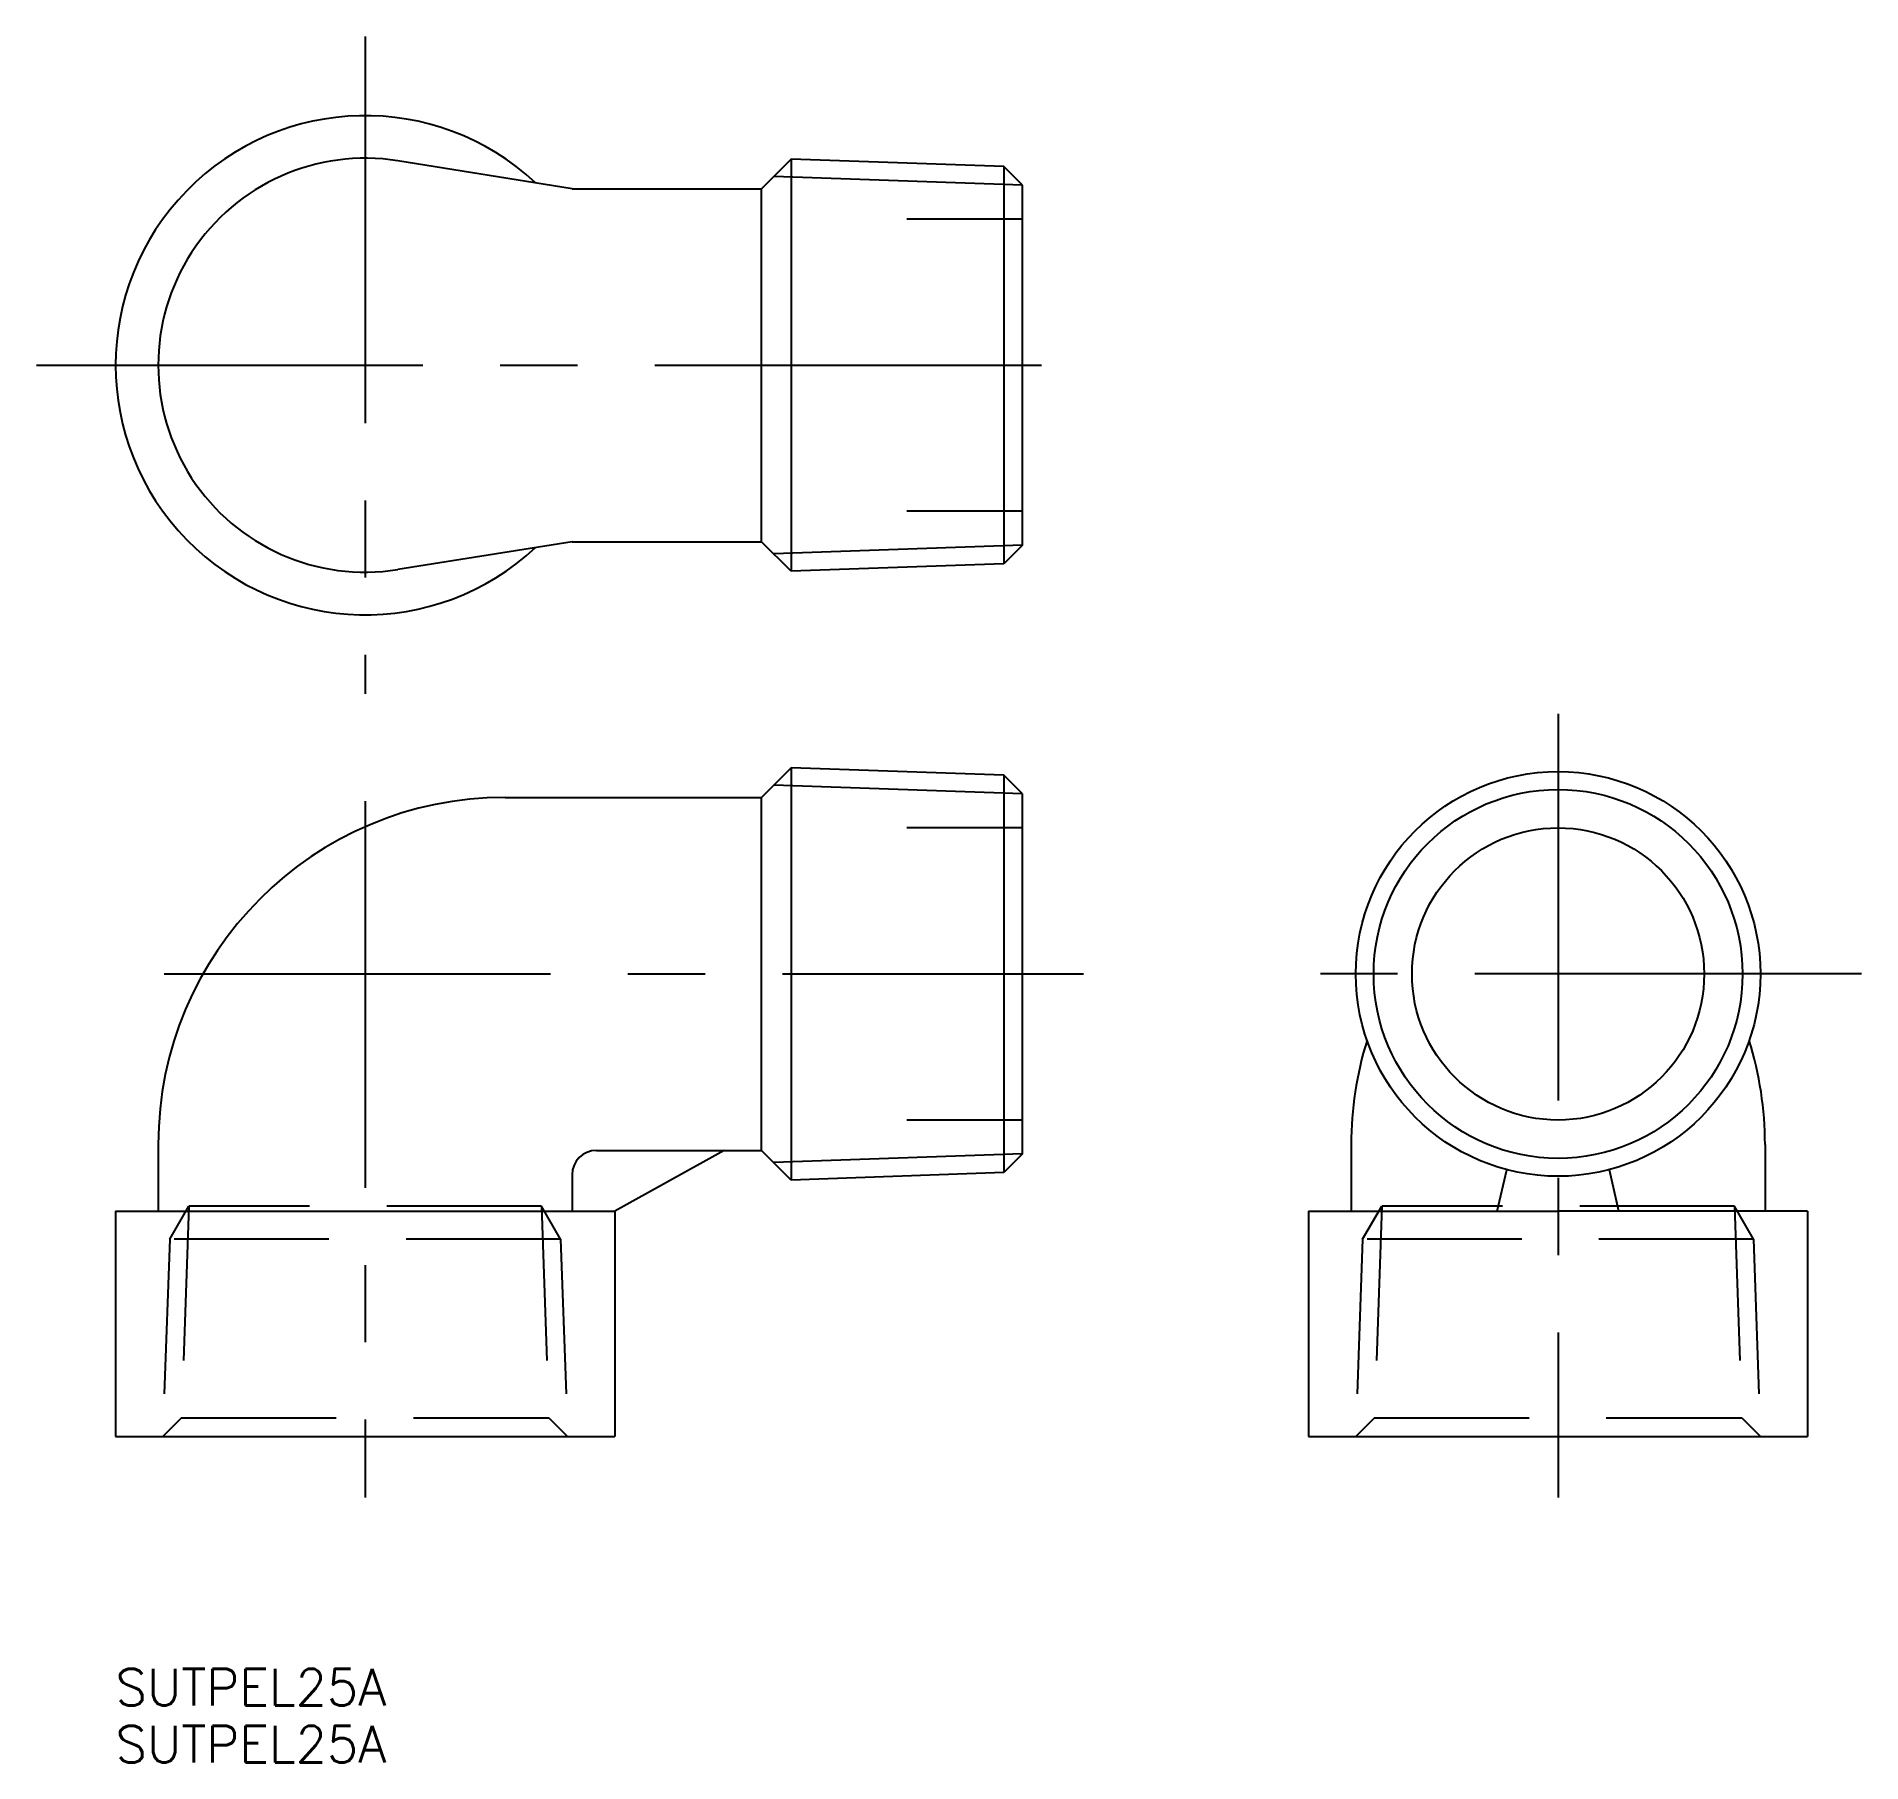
# Model space of a CAD drawing. Extents: x -27 to 123, y -65 to 77.
import ezdxf

# ---------------------------------------------------------------- set-up
doc = ezdxf.new("R2010")
doc.units = 0
doc.linetypes.add('CENTER', pattern=[50.8, 31.75, -6.35, 6.35, -6.35])
doc.linetypes.add('DASHED', pattern=[19.05, 12.7, -6.35])
doc.layers.get('0').update_dxf_attribs({"linetype": 'CONTINUOUS'})
doc.layers.add('CENTER', color=1, linetype='CENTER')
doc.styles.get("Standard").update_dxf_attribs({"font": 'txt.shx', "height": 3, "bigfont": 'bigfont.shx'})

# ---------------------------------------------------------------- blocks, each defined once
blk = doc.blocks.new('*U4')
at = {"color": 7, "linetype": 'CONTINUOUS'}
blk.add_text('SUTPEL25A', height=3, dxfattribs=at).set_placement((-20.5, -60.09))
blk = doc.blocks.new('*U5')
at = {"color": 7, "linetype": 'CONTINUOUS'}
blk.add_text('SUTPEL25A', height=3, dxfattribs=at).set_placement((-20.5, -64.77))

msp = doc.modelspace()

# ---------------------------------------------------------------- linework, layer by layer
at = {"color": 7, "linetype": 'CONTINUOUS'}
for p, q in [((17, 64.5), (2.68, 66.79)), ((35, 66.93), (32.57, 64.5)), ((52.47, 66.32), (35, 66.93)), ((35, 66.93), (35, 33.07)), ((52.47, 66.32), (52.47, 33.68)), ((54, 64.78), (52.47, 66.32)), ((17, 64.5), (32.57, 64.5)), ((32.57, 35.5), (32.57, 64.5)), ((54, 35.22), (54, 64.78)), ((17, 35.5), (2.68, 33.21)), ((17, 35.5), (32.57, 35.5)), ((35, 33.07), (32.57, 35.5)), ((54, 35.22), (52.47, 33.68)), ((52.47, 33.68), (35, 33.07)), ((35, 16.93), (32.57, 14.5)), ((52.47, 16.32), (35, 16.93)), ((35, 16.93), (35, -16.93)), ((52.47, 16.32), (52.47, -16.32)), ((54, 14.78), (52.47, 16.32)), ((11.5, 14.5), (32.57, 14.5)), ((32.57, -14.5), (32.57, 14.5)), ((54, -14.78), (54, 14.78)), ((-17, -14), (-17, -19.5)), ((19, -14.5), (32.57, -14.5)), ((29.5, -14.5), (20.5, -19.5)), ((35, -16.93), (32.57, -14.5)), ((54, -14.78), (52.47, -16.32)), ((81, -14), (81, -19.5)), ((115, -14), (115, -19.5)), ((52.47, -16.32), (35, -16.93)), ((93, -19.5), (93.78, -16.08)), ((103, -19.5), (102.22, -16.08)), ((17, -16.5), (17, -19.5)), ((-20.5, -19.5), (20.5, -19.5)), ((-20.5, -19.5), (-20.5, -38)), ((20.5, -19.5), (20.5, -38)), ((77.5, -19.5), (98, -19.5)), ((77.5, -19.5), (77.5, -38)), ((118.5, -19.5), (98, -19.5)), ((118.5, -19.5), (118.5, -38)), ((-20.5, -22.89), (-20.5, -30)), ((-20.5, -38), (20.5, -38)), ((77.5, -38), (118.5, -38))]:
    msp.add_line(p, q, dxfattribs=at)
at = {"color": 3, "linetype": 'CONTINUOUS'}
for p, q in [((54, 64.78), (33.57, 65.5)), ((54, 35.22), (33.57, 34.5)), ((54, 14.78), (33.57, 15.5)), ((54, -14.78), (33.57, -15.5))]:
    msp.add_line(p, q, dxfattribs=at)
at = {"color": 3, "linetype": 'DASHED'}
for p, q in [((54, 62), (44.5, 62)), ((54, 38), (44.5, 38)), ((54, 12), (44.5, 12)), ((54, -12), (44.5, -12)), ((-16.06, -21.8), (-14.48, -19.07)), ((-14.48, -19.07), (-15.09, -36.47)), ((14.48, -19.07), (-14.48, -19.07)), ((14.48, -19.07), (15.09, -36.47)), ((16.06, -21.8), (14.48, -19.07)), ((81.94, -21.8), (83.52, -19.07)), ((83.52, -19.07), (82.91, -36.47)), ((112.48, -19.07), (83.52, -19.07)), ((112.48, -19.07), (113.09, -36.47)), ((114.06, -21.8), (112.48, -19.07)), ((-16.06, -21.8), (-16.62, -38)), ((16.06, -21.8), (-16.06, -21.8)), ((16.06, -21.8), (16.62, -38)), ((81.94, -21.8), (81.38, -38)), ((114.06, -21.8), (81.94, -21.8)), ((114.06, -21.8), (114.62, -38)), ((-15.09, -36.47), (-16.62, -38)), ((-15.09, -36.47), (15.09, -36.47)), ((15.09, -36.47), (16.62, -38)), ((82.91, -36.47), (81.38, -38)), ((82.91, -36.47), (113.09, -36.47)), ((113.09, -36.47), (114.62, -38))]:
    msp.add_line(p, q, dxfattribs=at)
at = {"color": 7, "linetype": 'CONTINUOUS'}
for radius in [16.62, 12]:
    msp.add_circle((98, 0), radius, dxfattribs=at)
at = {"color": 3, "linetype": 'CONTINUOUS'}
msp.add_circle((98, 0), 15.15, dxfattribs=at)
at = {"color": 7, "linetype": 'CONTINUOUS'}
for centre, radius, start, end in [((0, 50), 20.5, 46.9481, 313.0519), ((0, 50), 17, 80.9245, 279.0755), ((11.5, -14), 28.5, 90, 180), ((109.5, -14), 28.5, 162.6013, 180), ((86.5, -14), 28.5, 0, 17.3987), ((19, -16.5), 2, 90, 180)]:
    msp.add_arc(centre, radius, start, end, dxfattribs=at)
at = {"layer": 'CENTER', "color": 1, "linetype": 'CENTER'}
for p, q in [((0, 77), (0, 23)), ((-27, 50), (59, 50)), ((98, 21.36), (98, -43)), ((0, 14.19), (0, -43)), ((-16.52, 0), (59, 0)), ((122.92, 0), (73.08, 0))]:
    msp.add_line(p, q, dxfattribs=at)

# ---------------------------------------------------------------- block references
at = {"color": 7, "linetype": 'CONTINUOUS'}
for name in ['*U4', '*U5']:
    msp.add_blockref(name, (0, 0), dxfattribs=at)

doc.saveas('drawing.dxf')
